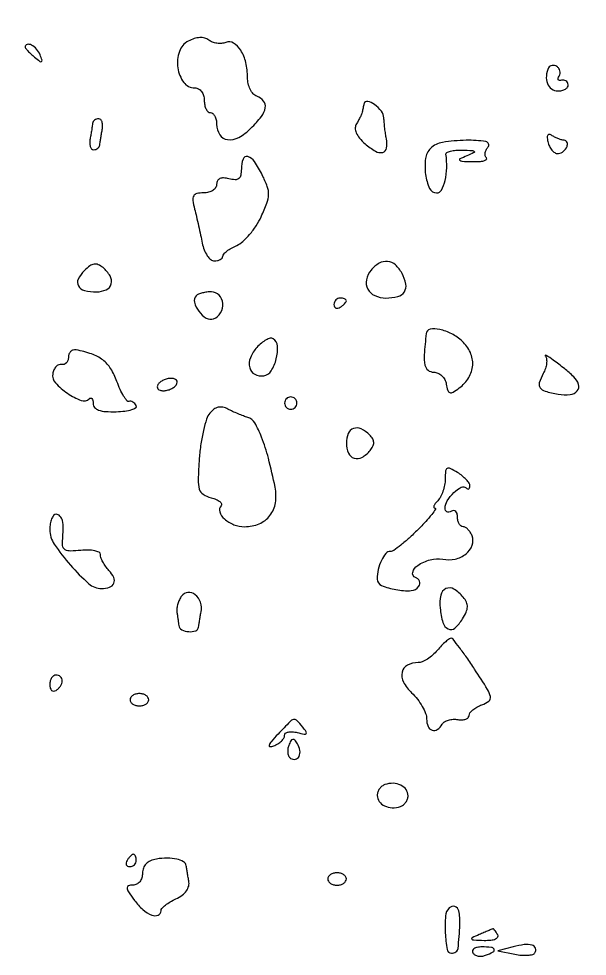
# Model space of a CAD drawing. Extents: x 0 to 5034, y 0 to 2560.
# Drawn here: x 3259 to 3351, y 1972.5 to 2124.2 of the extents above; entities that cross this region are included whole.
import ezdxf

# ---------------------------------------------------------------- set-up
doc = ezdxf.new("R2010")
doc.units = 0

msp = doc.modelspace()

# ---------------------------------------------------------------- linework, layer by layer
msp.add_lwpolyline([(3383.204374, 2294.201394, 0.000077), (3356.504636, 2294.414863, 0.000156), (3315.229798, 2294.725646, 0.000021), (3228.5, 2295.347967, -0.000415), (3189.306738, 2295.660115, -0.000542), (3153.440625, 2296.014433, -0.0004), (3123.376065, 2296.368091, -0.005012)], format="xyb")
for points in [[(3286.406736, 2120.573027, 0.192875), (3284.966454, 2118.881863, 0.116445), (3284.719794, 2116.2239, 0.126833), (3285.682554, 2113.892534, 0.23595), (3287.468615, 2113, -0.125565), (3288.062696, 2112.848418, -0.104802), (3288.558577, 2112.423498, -0.0916), (3288.887173, 2111.777858, -0.072147), (3289, 2111, 0.048028), (3289.073693, 2110.234582, 0.068025), (3289.29375, 2109.5875, 0.088204), (3289.618118, 2109.151477, 0.191087), (3290, 2109, -0.182536), (3290.381715, 2108.855843, -0.0909), (3290.70625, 2108.443928, -0.070807), (3290.926137, 2107.831332, -0.050854), (3291, 2107.106989, 0.144414), (3291.497056, 2105.42194, 0.224142), (3292.761596, 2104.635971, 0.155136), (3294.591079, 2104.992946, 0.07134), (3296.55553, 2106.464621, 0.030577), (3298.245867, 2108.375387, 0.12123), (3298.882928, 2109.794905, 0.223607), (3298.601991, 2110.853469, 0.126925), (3297.5, 2111.638374, -0.122378), (3296.925868, 2112.039605, -0.064637), (3296.440625, 2112.767153, -0.05832), (3296.111612, 2113.689624, -0.056583), (3296, 2114.67273, 0.056863), (3295.722967, 2117.100844, 0.082372), (3294.900811, 2119.092005, 0.118566), (3293.73872, 2120.238888, 0.231294), (3292.472011, 2120.350886, -0.072604), (3291.807529, 2120.201281, -0.053184), (3291.050968, 2120.22381, -0.053481), (3290.321352, 2120.4046, -0.076281), (3289.737265, 2120.725224, 0.097709), (3289.073528, 2121.05365, 0.077745), (3288.277448, 2121.14118, 0.066032), (3287.376885, 2120.979594, 0.043743)], [(3260, 2119.622445, 0.172995), (3260.07509, 2119.411909, 0.015689), (3260.44735, 2118.984529, 0.018888), (3260.939562, 2118.492636, 0.013646), (3261.522892, 2117.981001, 0.008807), (3262.382614, 2117.292701, 0.27071), (3262.644403, 2117.258808, 0.389672), (3262.735322, 2117.458284, 0.012731), (3262.415903, 2118.358556, 0.091143), (3261.856754, 2119.274265, 0.089947), (3261.00624, 2119.936277, 0.178047), (3260.321922, 2120.025462, 0.350363)], [(3344.754232, 2116.266312, 0.093052), (3344.377835, 2114.952017, 0.118397), (3344.556239, 2113.707169, 0.141743), (3345.236546, 2112.829973, 0.158696), (3346.25, 2112.5, 0.055685), (3346.912146, 2112.573972, 0.080763), (3347.456563, 2112.79375, 0.105784), (3347.80176, 2113.118995, 0.177849), (3347.9, 2113.5, 0.102678), (3347.786864, 2113.860233, 0.117554), (3347.543166, 2114.125534, 0.117001), (3347.204988, 2114.25315, 0.101035), (3346.82567, 2114.225223, -0.08807), (3346.498299, 2114.192645, -0.250328), (3346.311051, 2114.311893, -0.205677), (3346.284416, 2114.558816, -0.06392), (3346.441982, 2114.906125, 0.098133), (3346.59512, 2115.315533, 0.097727), (3346.580879, 2115.753037, 0.098155), (3346.40178, 2116.150817, 0.099951), (3346.08541, 2116.447214, 0.076159), (3345.694606, 2116.613157, 0.096446), (3345.303651, 2116.635555, 0.111232), (3344.974193, 2116.512816, 0.132806)], [(3314.875, 2110.468615, 0.00828), (3314.817288, 2110.236918, 0.003296), (3314.745502, 2109.917343, 0.003261), (3314.672559, 2109.571471, 0.004096), (3314.609687, 2109.25, -0.048553), (3314.500911, 2108.874513, -0.015277), (3314.267806, 2108.337535, -0.0151), (3313.969562, 2107.750848, -0.016185), (3313.64287, 2107.196928, 0.141077), (3313.442417, 2106.512571, 0.103429), (3313.601594, 2105.733301, 0.074922), (3314.135389, 2104.87653, 0.037417), (3315.03726, 2103.967685, 0.043619), (3316.709466, 2102.755442, 0.193397), (3317.885722, 2102.568024, 0.307109), (3318.513458, 2103.24078, 0.086239), (3318.487445, 2104.753971, -0.010557), (3318.353727, 2105.541792, -0.006588), (3318.228784, 2106.469738, -0.00661), (3318.129733, 2107.388056, -0.011924), (3318.076511, 2108.143011, 0.155445), (3317.674126, 2109.228617, 0.06991), (3316.568429, 2110.296118, 0.098064), (3315.452114, 2110.811774, 0.407362)], [(3270.923489, 2107.25, -0.012203), (3270.872658, 2106.848937, -0.003168), (3270.771045, 2106.20625, -0.003219), (3270.645835, 2105.475, -0.003281), (3270.511973, 2104.75, 0.048877), (3270.450515, 2104.079975, 0.078166), (3270.543133, 2103.514062, 0.110575), (3270.767889, 2103.137828, 0.205848), (3271.088484, 2103, 0.079365), (3271.442472, 2103.056544, 0.083317), (3271.754717, 2103.220313, 0.09005), (3271.977829, 2103.463735, 0.115664), (3272.076511, 2103.75, -0.012203), (3272.127342, 2104.151063, -0.003168), (3272.228955, 2104.79375, -0.003219), (3272.354165, 2105.525, -0.003281), (3272.488027, 2106.25, 0.048877), (3272.549485, 2106.920025, 0.078166), (3272.456867, 2107.485938, 0.110575), (3272.232111, 2107.862172, 0.205848), (3271.911516, 2108, 0.079365), (3271.557528, 2107.943456, 0.083317), (3271.245283, 2107.779687, 0.09005), (3271.022171, 2107.536265, 0.115664)], [(3344.683295, 2104.103078, 0.056777), (3344.959528, 2103.389215, 0.070439), (3345.374884, 2102.811438, 0.084583), (3345.859448, 2102.45209, 0.154989), (3346.340037, 2102.373643, 0.139217), (3347.15833, 2102.741414, 0.118039), (3347.72375, 2103.505985, 0.200787), (3347.727483, 2104.188517, 0.29829), (3347.25, 2104.515313, -0.065385), (3346.882645, 2104.571208, -0.023453), (3346.38052, 2104.742347, -0.022797), (3345.841184, 2104.983825, -0.025043), (3345.343259, 2105.266693, 0.084384), (3344.870105, 2105.465811, 0.332732), (3344.598047, 2105.346773, 0.16618), (3344.517884, 2104.922122, 0.028259)], [(3325.642738, 2103.214166, 0.164441), (3324.820149, 2101.551506, 0.066906), (3324.820523, 2098.994501, 0.0729), (3325.467245, 2096.739534, 0.294592), (3326.613499, 2096, 0.278381), (3327.40388, 2096.47702, 0.0622), (3327.983731, 2098.015053, 0.052166), (3328.258238, 2100.081749, 0.046136), (3328.118421, 2102.25, -0.320842), (3328.260601, 2102.533875, -0.058257), (3328.842599, 2102.759041, -0.04387), (3329.704292, 2102.9026, -0.025744), (3330.75, 2102.929715, -0.004372), (3332.415213, 2102.872581, -0.215481), (3332.703411, 2102.727088, -0.485414), (3332.656439, 2102.521868, -0.009027), (3331.5, 2102, 0.011736), (3330.394289, 2101.493797, 0.513113), (3330.357312, 2101.278172, 0.189603), (3330.695675, 2101.127998, 0.004715), (3332.416667, 2101.070285, 0.02073), (3333.492217, 2101.08896, 0.048974), (3334.283278, 2101.213931, 0.115782), (3334.666902, 2101.41614, 0.434799), (3334.675343, 2101.657991, -0.144107), (3334.493102, 2101.99225, -0.088695), (3334.476859, 2102.443474, -0.075427), (3334.626259, 2102.941373, -0.062743), (3334.923639, 2103.407991, 0.581329), (3334.5879, 2104.298793, 0.044552), (3331.387036, 2104.517315, 0.032845), (3327.560175, 2104.185281, 0.159632)], [(3295, 2099.883369, -0.047795), (3294.902625, 2098.867031, -0.178606), (3294.57555, 2098.326936, -0.183395), (3293.982584, 2098.136971, -0.050807), (3293, 2098.289749, 0.047946), (3292.136109, 2098.429127, 0.120594), (3291.512551, 2098.318305, 0.169691), (3291.138214, 2097.968104, 0.121219), (3291, 2097.40638, -0.148119), (3290.837556, 2096.870052, -0.098906), (3290.380655, 2096.413124, -0.082451), (3289.697644, 2096.105052, -0.06489), (3288.891592, 2096, 0.050116), (3287.801939, 2095.890508, 0.219422), (3287.292952, 2095.517606, 0.163575), (3287.161156, 2094.802374, 0.025969), (3287.439925, 2093.383337, -0.004083), (3287.733011, 2092.173836, -0.002241), (3288.073144, 2090.688338, -0.002234), (3288.404909, 2089.177351, -0.003569), (3288.673333, 2087.883337, 0.04334), (3288.99543, 2086.779932, 0.056157), (3289.48451, 2085.84698, 0.067954), (3290.056304, 2085.208995, 0.177932), (3290.625, 2085, 0.053521), (3291.151042, 2085.05647, 0.073294), (3291.596094, 2085.224094, 0.093066), (3291.894879, 2085.471764, 0.175022), (3292, 2085.762872, -0.191558), (3292.142215, 2086.120457, -0.038191), (3292.660937, 2086.591619, -0.035392), (3293.388468, 2087.079045, -0.02653), (3294.25, 2087.512872, 0.079881), (3295.234469, 2088.147866, 0.033069), (3296.343382, 2089.285992, 0.031661), (3297.393975, 2090.688298, 0.035358), (3298.216833, 2092.162847, 0.018937), (3299.148178, 2094.363001, 0.084296), (3299.418186, 2095.734578, 0.094962), (3299.203838, 2097.036506, 0.027559), (3298.393591, 2098.912847, 0.032806), (3297.122216, 2101.091081, 0.176378), (3296.029013, 2101.884335, 0.39754), (3295.27272, 2101.492313, 0.084151)], [(3269.596755, 2083.453898, 0.079946), (3268.599336, 2082.073906, 0.250806), (3268.627205, 2080.967376, 0.207965), (3269.610592, 2080.228983, 0.05856), (3271.559017, 2080, 0.106354), (3273.133872, 2080.338816, 0.22506), (3273.923599, 2081.268403, 0.200221), (3273.74926, 2082.564305, 0.087505), (3272.605946, 2083.912073, 0.066262), (3271.841849, 2084.391541, 0.14581), (3271.165379, 2084.485824, 0.120711), (3270.462493, 2084.195782, 0.038464)], [(3316.010569, 2083.512735, 0.120922), (3315.253983, 2081.954644, 0.176807), (3315.462651, 2080.458986, 0.166361), (3316.608091, 2079.386589, 0.106088), (3318.409598, 2079, 0.06377), (3320.330091, 2079.24594, 0.186379), (3321.395841, 2080.012054, 0.19789), (3321.633291, 2081.258337, 0.07236), (3321.01106, 2082.979333, 0.085518), (3319.944628, 2084.347707, 0.1593), (3318.6754, 2084.917882, 0.160515), (3317.321514, 2084.626412, 0.087147)], [(3287.70185, 2079.368517, 0.264657), (3287.409324, 2078.30304, 0.099693), (3288.103912, 2076.858617, 0.095077), (3289.33221, 2075.749952, 0.231791), (3290.515254, 2075.644227, 0.172262), (3291.646503, 2076.611824, 0.15162), (3291.988508, 2078.133445, 0.169456), (3291.401497, 2079.463678, 0.207788), (3290.166667, 2080, 0.031083), (3289.418501, 2079.953444, 0.031638), (3288.686377, 2079.814502, 0.033345), (3288.069217, 2079.611714, 0.100654)], [(3310, 2077.940983, 0.108972), (3310.078288, 2077.586039, 0.182303), (3310.29375, 2077.3746, 0.161196), (3310.6179, 2077.343488, 0.082592), (3311, 2077.5, 0.029505), (3311.382774, 2077.768994, 0.035638), (3311.70625, 2078.066025, 0.038439), (3311.934461, 2078.34829, 0.151918), (3312, 2078.559017, 0.210953), (3311.92554, 2078.727648, 0.081139), (3311.70625, 2078.870461, 0.061769), (3311.382849, 2078.967655, 0.042167), (3311, 2079, 0.105053), (3310.618444, 2078.918938, 0.099167), (3310.29375, 2078.688914, 0.09642), (3310.076123, 2078.345238, 0.093332)], [(3324.918758, 2073.25, 0.00958), (3324.614774, 2069.833514, 0.066019), (3324.71937, 2068.155828, 0.176732), (3325.221243, 2067.326053, 0.17088), (3326.147427, 2067, -0.10671), (3326.825952, 2066.853522, -0.083902), (3327.451434, 2066.432328, -0.079808), (3327.9292, 2065.805763, -0.082263), (3328.180449, 2065.067501, 0.032507), (3328.419834, 2064.039865, 0.253538), (3328.75735, 2063.705755, 0.210197), (3329.270347, 2063.773159, 0.022788), (3330.285502, 2064.453703, 0.096762), (3331.821866, 2066.130453, 0.122252), (3332.452489, 2068.12996, 0.122995), (3332.073489, 2070.183082, 0.098686), (3330.756395, 2072.012326, 0.067038), (3329.057038, 2073.21566, 0.068444), (3327.111614, 2073.916106, 0.096837), (3325.563123, 2073.940654, 0.332965)], [(3297.512366, 2071.013664, 0.089362), (3296.471025, 2069.342739, 0.154828), (3296.354661, 2067.725903, 0.212826), (3297.164329, 2066.671305, 0.161986), (3298.615417, 2066.414061, 0.219759), (3299.823103, 2067.202487, 0.077071), (3300.661518, 2069.153102, 0.078648), (3300.859737, 2071.230366, 0.243494), (3300.157943, 2072.402386, 0.2001), (3299.692108, 2072.476888, 0.061827), (3299.013412, 2072.22151, 0.050841), (3298.249576, 2071.715615, 0.037182)], [(3267, 2069.411516, -0.080586), (3266.915601, 2068.891261, -0.111531), (3266.671833, 2068.48807, -0.128573), (3266.308224, 2068.265581, -0.129092), (3265.882837, 2068.25, 0.15792), (3265.433993, 2068.208092, 0.10403), (3265.006569, 2067.907019, 0.083878), (3264.66539, 2067.389043, 0.062247), (3264.468582, 2066.73134, 0.231674), (3264.903284, 2065.268718, 0.057136), (3266.853814, 2063.583887, 0.058769), (3269.070186, 2062.427515, 0.295389), (3270.373216, 2062.706549, -0.171468), (3270.609624, 2062.819515, -0.257105), (3270.815706, 2062.73307, -0.125453), (3270.956474, 2062.41845, -0.042909), (3270.999402, 2061.916667, 0.1874), (3271.241928, 2061.291531, 0.124083), (3271.892139, 2060.862452, 0.068963), (3273.028539, 2060.633633, 0.022269), (3274.749402, 2060.605303, 0.022963), (3276.153119, 2060.709349, 0.044665), (3277.251387, 2060.942491, 0.071172), (3277.914586, 2061.255159, 0.392978), (3278, 2061.605303, 0.066417), (3277.757081, 2061.930041, 0.072071), (3277.443531, 2062.169401, 0.080908), (3277.109918, 2062.289918, 0.127419), (3276.807765, 2062.269255, -0.317748), (3276.468045, 2062.371953, -0.030277), (3275.94958, 2063.127556, -0.029909), (3275.390235, 2064.199232, -0.018569), (3274.858359, 2065.515157, 0.054628), (3273.860016, 2067.549977, 0.087635), (3272.55945, 2068.974065, 0.080448), (3270.765177, 2069.943424, 0.039656), (3268.25, 2070.600428, 0.114504), (3267.773587, 2070.575738, 0.120722), (3267.367188, 2070.343009, 0.112757), (3267.0953, 2069.933292, 0.090574)], [(3344.214816, 2069.585549, -0.148191), (3344.414553, 2069.120718, -0.057354), (3344.412441, 2068.41225, -0.050228), (3344.231081, 2067.593292, -0.0433), (3343.883796, 2066.782871, 0.041875), (3343.24095, 2065.294438, 0.243028), (3343.367079, 2064.475522, 0.171965), (3344.167645, 2063.92716, 0.020148), (3346.313367, 2063.448065, 0.070402), (3348.209419, 2063.374435, 0.18781), (3349.393613, 2063.980517, 0.271187), (3349.602992, 2065.030581, 0.121088), (3348.809832, 2066.257671, 0.018917), (3347.292861, 2067.583179, 0.013377), (3345.496601, 2068.958823, 0.025831), (3344.325651, 2069.717912, 0.839892)], [(3281.5, 2065, 0.131946), (3281.386134, 2064.620091, 0.190139), (3281.504138, 2064.29375, 0.14379), (3281.853366, 2064.073627, 0.069308), (3282.381966, 2064, 0.059645), (3283.00158, 2064.074178, 0.050746), (3283.622888, 2064.29375, 0.053126), (3284.153536, 2064.617096, 0.091204), (3284.5, 2065, 0.131946), (3284.613866, 2065.379909, 0.190139), (3284.495862, 2065.70625, 0.14379), (3284.146634, 2065.926373, 0.069308), (3283.618034, 2066, 0.059645), (3282.99842, 2065.925822, 0.050746), (3282.377112, 2065.70625, 0.053126), (3281.846464, 2065.382904, 0.091204)], [(3302, 2062, 0.099038), (3302.076342, 2061.618362, 0.097945), (3302.29375, 2061.29375, 0.097945), (3302.618362, 2061.076342, 0.099038), (3303, 2061, 0.099038), (3303.381638, 2061.076342, 0.097945), (3303.70625, 2061.29375, 0.097945), (3303.923658, 2061.618362, 0.099038), (3304, 2062, 0.099038), (3303.923658, 2062.381638, 0.097945), (3303.70625, 2062.70625, 0.097945), (3303.381638, 2062.923658, 0.099038), (3303, 2063, 0.099038), (3302.618362, 2062.923658, 0.097945), (3302.29375, 2062.70625, 0.097945), (3302.076342, 2062.381638, 0.099038)], [(3289.893002, 2060.371075, 0.096144), (3289.372094, 2059.41988, 0.020373), (3288.868117, 2057.588805, 0.020618), (3288.451678, 2055.383236, 0.018297), (3288.198044, 2053.061171, 0.008762), (3288.006769, 2049.566779, 0.081823), (3288.195888, 2048.075254, 0.179454), (3288.81976, 2047.245209, 0.079003), (3290.09665, 2046.684976, -0.034186), (3290.935971, 2046.402989, -0.0715), (3291.527396, 2046.0523, -0.134951), (3291.783669, 2045.696749, -0.293424), (3291.715006, 2045.381672, 0.290229), (3291.496034, 2044.404574, 0.126617), (3292.274707, 2043.257476, 0.088618), (3293.810509, 2042.324805, 0.092509), (3295.551016, 2042, 0.099823), (3297.900913, 2042.47387, 0.129684), (3299.634752, 2043.808166, 0.125444), (3300.521326, 2045.862707, 0.090004), (3300.466754, 2048.373712, 0.012722), (3299.384026, 2053.067708, 0.029898), (3298.280564, 2056.489892, 0.038329), (3297.16901, 2058.800912, 0.190755), (3296.060525, 2059.677091, -0.017166), (3295.343376, 2059.919712, -0.009039), (3294.469392, 2060.267407, -0.008982), (3293.58624, 2060.656171, -0.013671), (3292.835278, 2061.028215, 0.070096), (3292.016911, 2061.324492, 0.10719), (3291.26498, 2061.319851, 0.103359), (3290.563286, 2061.001662, 0.061668)], [(3312, 2055.5, 0.102552), (3312.331763, 2053.899477, 0.219891), (3313.251401, 2053.077928, 0.205233), (3314.528622, 2053.217201, 0.091406), (3315.853762, 2054.323794, 0.05617), (3316.303618, 2055.00967, 0.125475), (3316.437937, 2055.614209, 0.128718), (3316.26528, 2056.199108, 0.060657), (3315.776206, 2056.823794, 0.082454), (3314.385612, 2057.818363, 0.201019), (3313.152091, 2057.891938, 0.217334), (3312.300828, 2057.074406, 0.09468)], [(3328, 2049.708474, -0.045395), (3327.911578, 2048.73657, -0.037042), (3327.6475, 2047.725614, -0.03841), (3327.260247, 2046.825625, -0.075713), (3326.8, 2046.2, 0.028956), (3326.389026, 2045.738454, 0.074818), (3326.167917, 2045.3525, 0.190394), (3326.169219, 2045.110971, 0.306359), (3326.333333, 2045, -0.598348), (3326.433434, 2044.813405, -0.020725), (3325.823125, 2043.971875, -0.019274), (3324.858299, 2042.84356, -0.009852), (3323.566667, 2041.5, -0.012282), (3322.158532, 2040.159397, -0.016805), (3320.822678, 2039.028125, -0.0136), (3319.673578, 2038.169248, -0.154886), (3319.140322, 2038, 0.222552), (3318.401647, 2037.654079, 0.062118), (3317.69378, 2036.551615, 0.054974), (3317.175611, 2035.072062, 0.056819), (3317, 2033.531712, 0.30284), (3317.693553, 2032.49165, 0.055463), (3320.028107, 2031.810871, 0.054195), (3322.514278, 2031.649929, 0.248319), (3323.721079, 2032.357714, 0.104663), (3323.872234, 2032.778312, 0.125224), (3323.825016, 2033.195471, 0.123258), (3323.582851, 2033.544074, 0.099482), (3323.18598, 2033.77134, -0.401139), (3322.741712, 2034.612197, -0.177239), (3323.550515, 2035.726779, -0.081884), (3325.593005, 2036.660591, -0.114066), (3327.594355, 2036.737212, 0.102012), (3329.617496, 2036.766424, 0.114316), (3331.37272, 2037.604363, 0.138322), (3332.364764, 2038.985611, 0.180513), (3332.350522, 2040.528939, 0.049236), (3332.068357, 2041.091644, 0.054448), (3331.689522, 2041.567876, 0.06169), (3331.276149, 2041.893226, 0.136737), (3330.893011, 2042, -0.170202), (3330.552301, 2042.119439, -0.094345), (3330.262322, 2042.457961, -0.074909), (3330.066201, 2042.962643, -0.055333), (3330, 2043.559017, 0.066118), (3329.926733, 2044.110654, 0.138808), (3329.70625, 2044.478525, 0.191142), (3329.379648, 2044.607943, 0.139169), (3329, 2044.5, -0.089914), (3328.618256, 2044.350076, -0.168675), (3328.29375, 2044.395582, -0.176681), (3328.077246, 2044.629144, -0.09977), (3328, 2045.012412, -0.140983), (3328.343994, 2046.208142, -0.060407), (3329.399918, 2047.511487, -0.067061), (3330.601255, 2048.39719, -0.33327), (3331.380952, 2048.285714, 0.085711), (3331.617485, 2048.118845, 0.229892), (3331.818155, 2048.12056, 0.208277), (3331.954939, 2048.283075, 0.072365), (3332, 2048.592787, 0.147353), (3331.867455, 2049.032775, 0.039589), (3331.4125, 2049.613759, 0.03653), (3330.765502, 2050.22171, 0.030764), (3330, 2050.767927, 0.020668), (3328.834463, 2051.430506, 0.245441), (3328.331329, 2051.427598, 0.254206), (3328.057462, 2051.014817, 0.021983)], [(3264, 2041.533333, 0.148486), (3264.715695, 2039.176502, 0.032681), (3267.321191, 2035.784305, 0.031444), (3270.313996, 2032.778199, 0.183196), (3272.366667, 2032, 0.079708), (3273.682321, 2032.211079, 0.218531), (3274.355525, 2032.836297, 0.210502), (3274.334024, 2033.774767, 0.074566), (3273.573441, 2034.918848, -0.02938), (3273.02807, 2035.597663, -0.030259), (3272.571844, 2036.329287, -0.03175), (3272.257376, 2037.008507, -0.100517), (3272.173129, 2037.5, 0.289868), (3271.960207, 2037.860361, 0.06615), (3271.260957, 2038.108301, 0.048852), (3270.240971, 2038.222003, 0.029484), (3269.024876, 2038.166557, -0.020962), (3267.355009, 2038.061898, -0.122127), (3266.501991, 2038.254778, -0.219643), (3266.100014, 2038.759096, -0.086453), (3266.03816, 2039.666557, 0.019459), (3266.169762, 2041.672611, 0.065527), (3266.033173, 2042.977809, 0.127498), (3265.638956, 2043.719093, 0.210113), (3265, 2044, 0.224346), (3264.617145, 2043.819112, 0.075863), (3264.29375, 2043.275417, 0.057711), (3264.073146, 2042.477895, 0.038662)], [(3285.321326, 2030.762331, 0.049281), (3284.973713, 2030.187183, 0.03808), (3284.709345, 2029.503622, 0.039139), (3284.560352, 2028.820264, 0.071227), (3284.563648, 2028.25, -0.001551), (3284.644124, 2027.69846, -0.00107), (3284.731978, 2027.073437, -0.001079), (3284.813878, 2026.472029, -0.002209), (3284.875, 2026, 0.251864), (3285.349255, 2025.332622, 0.095686), (3286.486449, 2025.01946, 0.102283), (3287.609047, 2025.161577, 0.292799), (3288.076511, 2025.75, -0.012191), (3288.12705, 2026.148833, -0.003256), (3288.227072, 2026.780917, -0.003299), (3288.350207, 2027.498036, -0.0034), (3288.481615, 2028.206312, 0.126781), (3288.384927, 2029.764555, 0.145139), (3287.541713, 2030.990615, 0.195846), (3286.363095, 2031.346549, 0.211879)], [(3327.186642, 2028.827012, 0.044182), (3327.631795, 2026.471047, 0.214735), (3328.484481, 2025.454786, 0.302528), (3329.572571, 2025.605787, 0.0719), (3330.815235, 2027.075753, 0.034803), (3331.397785, 2028.17143, 0.096528), (3331.592987, 2029.017956, 0.117035), (3331.440084, 2029.776766, 0.065311), (3330.934966, 2030.578361, 0.080743), (3329.423128, 2031.89617, 0.25345), (3328.122922, 2031.973431, 0.238437), (3327.289952, 2030.912415, 0.074104)], [(3326.732028, 2022, -0.036167), (3325.974328, 2021.234687, -0.03629), (3325.115076, 2020.5875, -0.038728), (3324.284161, 2020.138327, -0.104923), (3323.632232, 2020, 0.117982), (3321.888438, 2019.58272, 0.225339), (3321.026992, 2018.467628, 0.178945), (3321.252153, 2016.865779, 0.07784), (3322.570901, 2015.128007, -0.036272), (3323.500439, 2014.093513, -0.034646), (3324.286452, 2012.920178, -0.036628), (3324.831182, 2011.785984, -0.093905), (3325, 2010.89504, 0.092676), (3325.226685, 2009.682545, 0.223088), (3325.871499, 2009.067023, 0.238055), (3326.720462, 2009.190332, 0.101742), (3327.529573, 2010.04785, -0.120048), (3327.914351, 2010.427181, -0.062418), (3328.535072, 2010.700401, -0.056583), (3329.281369, 2010.833835, -0.055599), (3330.043142, 2010.79785, 0.048034), (3330.755503, 2010.753417, 0.077058), (3331.352542, 2010.8667, 0.109402), (3331.744547, 2011.112065, 0.208913), (3331.880385, 2011.450492, -0.172858), (3332.015719, 2011.869903, -0.055285), (3332.476267, 2012.34971, -0.047591), (3333.148558, 2012.809953, -0.037739), (3333.949246, 2013.176928, 0.076207), (3335.063847, 2013.795179, 0.285962), (3335.329948, 2014.512591, 0.090169), (3334.862057, 2015.678214, 0.005225), (3332.773413, 2018.922333, 0.006451), (3331.480696, 2020.830782, 0.009871), (3330.306536, 2022.447907, 0.004849), (3329.281279, 2023.775902, 0.203096), (3328.972241, 2023.945896, 0.187852), (3328.677746, 2023.864641, 0.018655), (3328.096478, 2023.396607, 0.021464), (3327.426428, 2022.762141, 0.015414)], [(3264, 2016.440983, 0.066118), (3264.073267, 2015.889346, 0.138808), (3264.29375, 2015.521475, 0.191142), (3264.620352, 2015.392057, 0.139169), (3265, 2015.5, 0.06081), (3265.382515, 2015.806203, 0.051032), (3265.70625, 2016.2129, 0.053229), (3265.926698, 2016.653442, 0.089642), (3266, 2017.059017, 0.105429), (3265.923444, 2017.418051, 0.099231), (3265.70625, 2017.723586, 0.096318), (3265.381732, 2017.928382, 0.092995), (3265, 2018, 0.153634), (3264.618621, 2017.879982, 0.097988), (3264.29375, 2017.542039, 0.080552), (3264.074545, 2017.037096, 0.062283)], [(3277, 2014, 0.148195), (3277.115568, 2013.618646, 0.098894), (3277.440625, 2013.29375, 0.082425), (3277.926543, 2013.074694, 0.064853), (3278.5, 2013, 0.064853), (3279.073457, 2013.074694, 0.082425), (3279.559375, 2013.29375, 0.098894), (3279.884432, 2013.618646, 0.148195), (3280, 2014, 0.148195), (3279.884432, 2014.381354, 0.098894), (3279.559375, 2014.70625, 0.082425), (3279.073457, 2014.925306, 0.064853), (3278.5, 2015, 0.064853), (3277.926543, 2014.925306, 0.082425), (3277.440625, 2014.70625, 0.098894), (3277.115568, 2014.381354, 0.148195)], [(3300.94784, 2008.444479, 0.009197), (3299.832226, 2007.212314, 0.094077), (3299.485919, 2006.620993, 0.538193), (3299.641705, 2006.414041, 0.076265), (3300.273526, 2006.551468, 0.047462), (3300.933977, 2006.879724, 0.053377), (3301.492848, 2007.315948, 0.060731), (3301.875248, 2007.788763, 0.140604), (3302, 2008.22362, -0.227111), (3302.163458, 2008.564921, -0.113511), (3302.604288, 2008.778655, -0.075887), (3303.269115, 2008.827882, -0.04458), (3304.057151, 2008.695306, 0.01302), (3305.165999, 2008.435981, 0.253319), (3305.49188, 2008.534116, 0.363425), (3305.516039, 2008.817896, 0.020124), (3304.934706, 2009.578674, 0.020451), (3303.94725, 2010.674071, 0.274993), (3303.445754, 2010.807242, 0.131715), (3302.878969, 2010.4682, 0.003901)], [(3302.682837, 2006.615871, 0.058511), (3302.521214, 2005.981629, 0.067768), (3302.522896, 2005.358823, 0.078711), (3302.680128, 2004.841624, 0.142196), (3302.974576, 2004.515713, 0.191013), (3303.771326, 2004.37394, 0.23802), (3304.353794, 2004.834197, 0.152732), (3304.482104, 2005.803525, 0.095806), (3304.07318, 2006.881592, 0.03936), (3303.644526, 2007.466726, 0.268353), (3303.319611, 2007.580022, 0.227867), (3303.0198, 2007.35823, 0.029854)], [(3318.25, 2000.269359, 0.08539), (3317.772218, 2000.004617, 0.068363), (3317.367188, 1999.576698, 0.068573), (3317.093609, 1999.056902, 0.087107), (3317, 1998.523655, 0.159564), (3317.320915, 1997.543656, 0.123592), (3318.190892, 1996.822789, 0.10519), (3319.427772, 1996.524825, 0.090851), (3320.75, 1996.730641, 0.08539), (3321.227782, 1996.995383, 0.068363), (3321.632812, 1997.423302, 0.068573), (3321.906391, 1997.943098, 0.087107), (3322, 1998.476345, 0.159564), (3321.679085, 1999.456344, 0.123592), (3320.809108, 2000.177211, 0.10519), (3319.572228, 2000.475175, 0.090851)], [(3276.5, 1988, 0.082592), (3276.343488, 1987.6179, 0.161196), (3276.3746, 1987.29375, 0.182303), (3276.586039, 1987.078288, 0.108972), (3276.940983, 1987, 0.093332), (3277.345238, 1987.076123, 0.09642), (3277.688914, 1987.29375, 0.099167), (3277.918938, 1987.618444, 0.105053), (3278, 1988, 0.042167), (3277.967655, 1988.382849, 0.061769), (3277.870461, 1988.70625, 0.081139), (3277.727648, 1988.92554, 0.210953), (3277.559017, 1989, 0.151918), (3277.34829, 1988.934461, 0.038439), (3277.066025, 1988.70625, 0.035638), (3276.768994, 1988.382774, 0.029505)], [(3281.25, 1988.225009, 0.063903), (3280.299673, 1987.943417, 0.095161), (3279.588537, 1987.451188, 0.104183), (3279.152556, 1986.767956, 0.090334), (3279, 1985.930449, -0.077229), (3278.884444, 1985.186768, -0.092052), (3278.549699, 1984.56203, -0.102688), (3278.04804, 1984.147433, -0.122103), (3277.453315, 1984, 0.075039), (3276.719523, 1983.88925, 0.357153), (3276.501768, 1983.56058, 0.122168), (3276.725687, 1982.935651, 0.010492), (3277.703315, 1981.531425, 0.053648), (3279.056627, 1980.038391, 0.088259), (3280.504646, 1979.148227, 0.189711), (3281.528999, 1979.148058, 0.308239), (3282, 1979.839485, -0.187576), (3282.153469, 1980.234176, -0.038227), (3282.710878, 1980.756269, -0.035424), (3283.493413, 1981.297926, -0.026785), (3284.420012, 1981.781601, 0.050759), (3285.419174, 1982.365627, 0.08035), (3286.115258, 1983.069193, 0.095763), (3286.475635, 1983.857567, 0.106797), (3286.496523, 1984.692116, -0.00219), (3286.359407, 1985.431419, -0.00232), (3286.231451, 1986.157819, -0.002211), (3286.12691, 1986.784476, -0.010612), (3286.076511, 1987.143011, 0.237887), (3285.653989, 1987.78021, 0.074549), (3284.553992, 1988.206042, 0.056732), (3283.011196, 1988.372049, 0.03859)], [(3309, 1985, 0.148195), (3309.115568, 1984.618646, 0.098894), (3309.440625, 1984.29375, 0.082425), (3309.926543, 1984.074694, 0.064853), (3310.5, 1984, 0.064853), (3311.073457, 1984.074694, 0.082425), (3311.559375, 1984.29375, 0.098894), (3311.884432, 1984.618646, 0.148195), (3312, 1985, 0.148195), (3311.884432, 1985.381354, 0.098894), (3311.559375, 1985.70625, 0.082425), (3311.073457, 1985.925306, 0.064853), (3310.5, 1986, 0.064853), (3309.926543, 1985.925306, 0.082425), (3309.440625, 1985.70625, 0.098894), (3309.115568, 1985.381354, 0.148195)], [(3328.63948, 1980.306147, 0.180384), (3328.052241, 1979.020508, 0.03022), (3328.021591, 1976.263608, 0.02771), (3328.30213, 1973.594207, 0.368057), (3329, 1973, 0.072151), (3329.388245, 1973.056317, 0.079755), (3329.730115, 1973.220313, 0.089166), (3329.974053, 1973.463722, 0.125838), (3330.081242, 1973.75, 0.014511), (3330.386839, 1977.616114, 0.06668), (3330.200146, 1979.852088, 0.274511), (3329.555149, 1980.541278, 0.273554)], [(3333.5, 1976, 0.009924), (3332.361606, 1975.483815, 0.495865), (3332.318248, 1975.274842, 0.20576), (3332.623948, 1975.127607, 0.004494), (3334.309017, 1975.070285, 0.030274), (3335.390307, 1975.108701, 0.076465), (3336.151257, 1975.301929, 0.162994), (3336.505838, 1975.615727, 0.275888), (3336.5, 1976, 0.015911), (3336.249321, 1976.378152, 0.024725), (3336.007412, 1976.685604, 0.021765), (3335.796717, 1976.907453, 0.287634), (3335.690983, 1976.929715, 0.011841), (3335.554507, 1976.875786, 0.000328), (3334.968601, 1976.627618, 0.000674), (3334.280181, 1976.3344, 0.000463)], [(3332.473008, 1973.043674, 0.126981), (3332.809536, 1972.720854, 0.081026), (3333.321649, 1972.533742, 0.072258), (3333.926665, 1972.506898, 0.066719), (3334.532025, 1972.650663, 0.027681), (3335.769457, 1973.205874, 0.395517), (3335.917133, 1973.622791, 0.275668), (3335.476999, 1973.936989, 0.020503), (3333.940983, 1974, 0.045552), (3333.193244, 1973.931736, 0.099152), (3332.660421, 1973.719079, 0.177225), (3332.42542, 1973.405148, 0.214542)], [(3339, 1974.02693), (3336.5, 1973.368911), (3339.273867, 1972.818565, 0.029013), (3340.372014, 1972.666219, 0.038806), (3341.377566, 1972.663941, 0.043242), (3342.169403, 1972.793139, 0.194668), (3342.540179, 1973.065011, 0.229908), (3342.614918, 1973.798011, 0.243429), (3342.084723, 1974.284932, 0.097286), (3340.813872, 1974.375759, 0.033702)]]:
    msp.add_lwpolyline(points, format="xyb", close=True)

doc.saveas('drawing.dxf')
